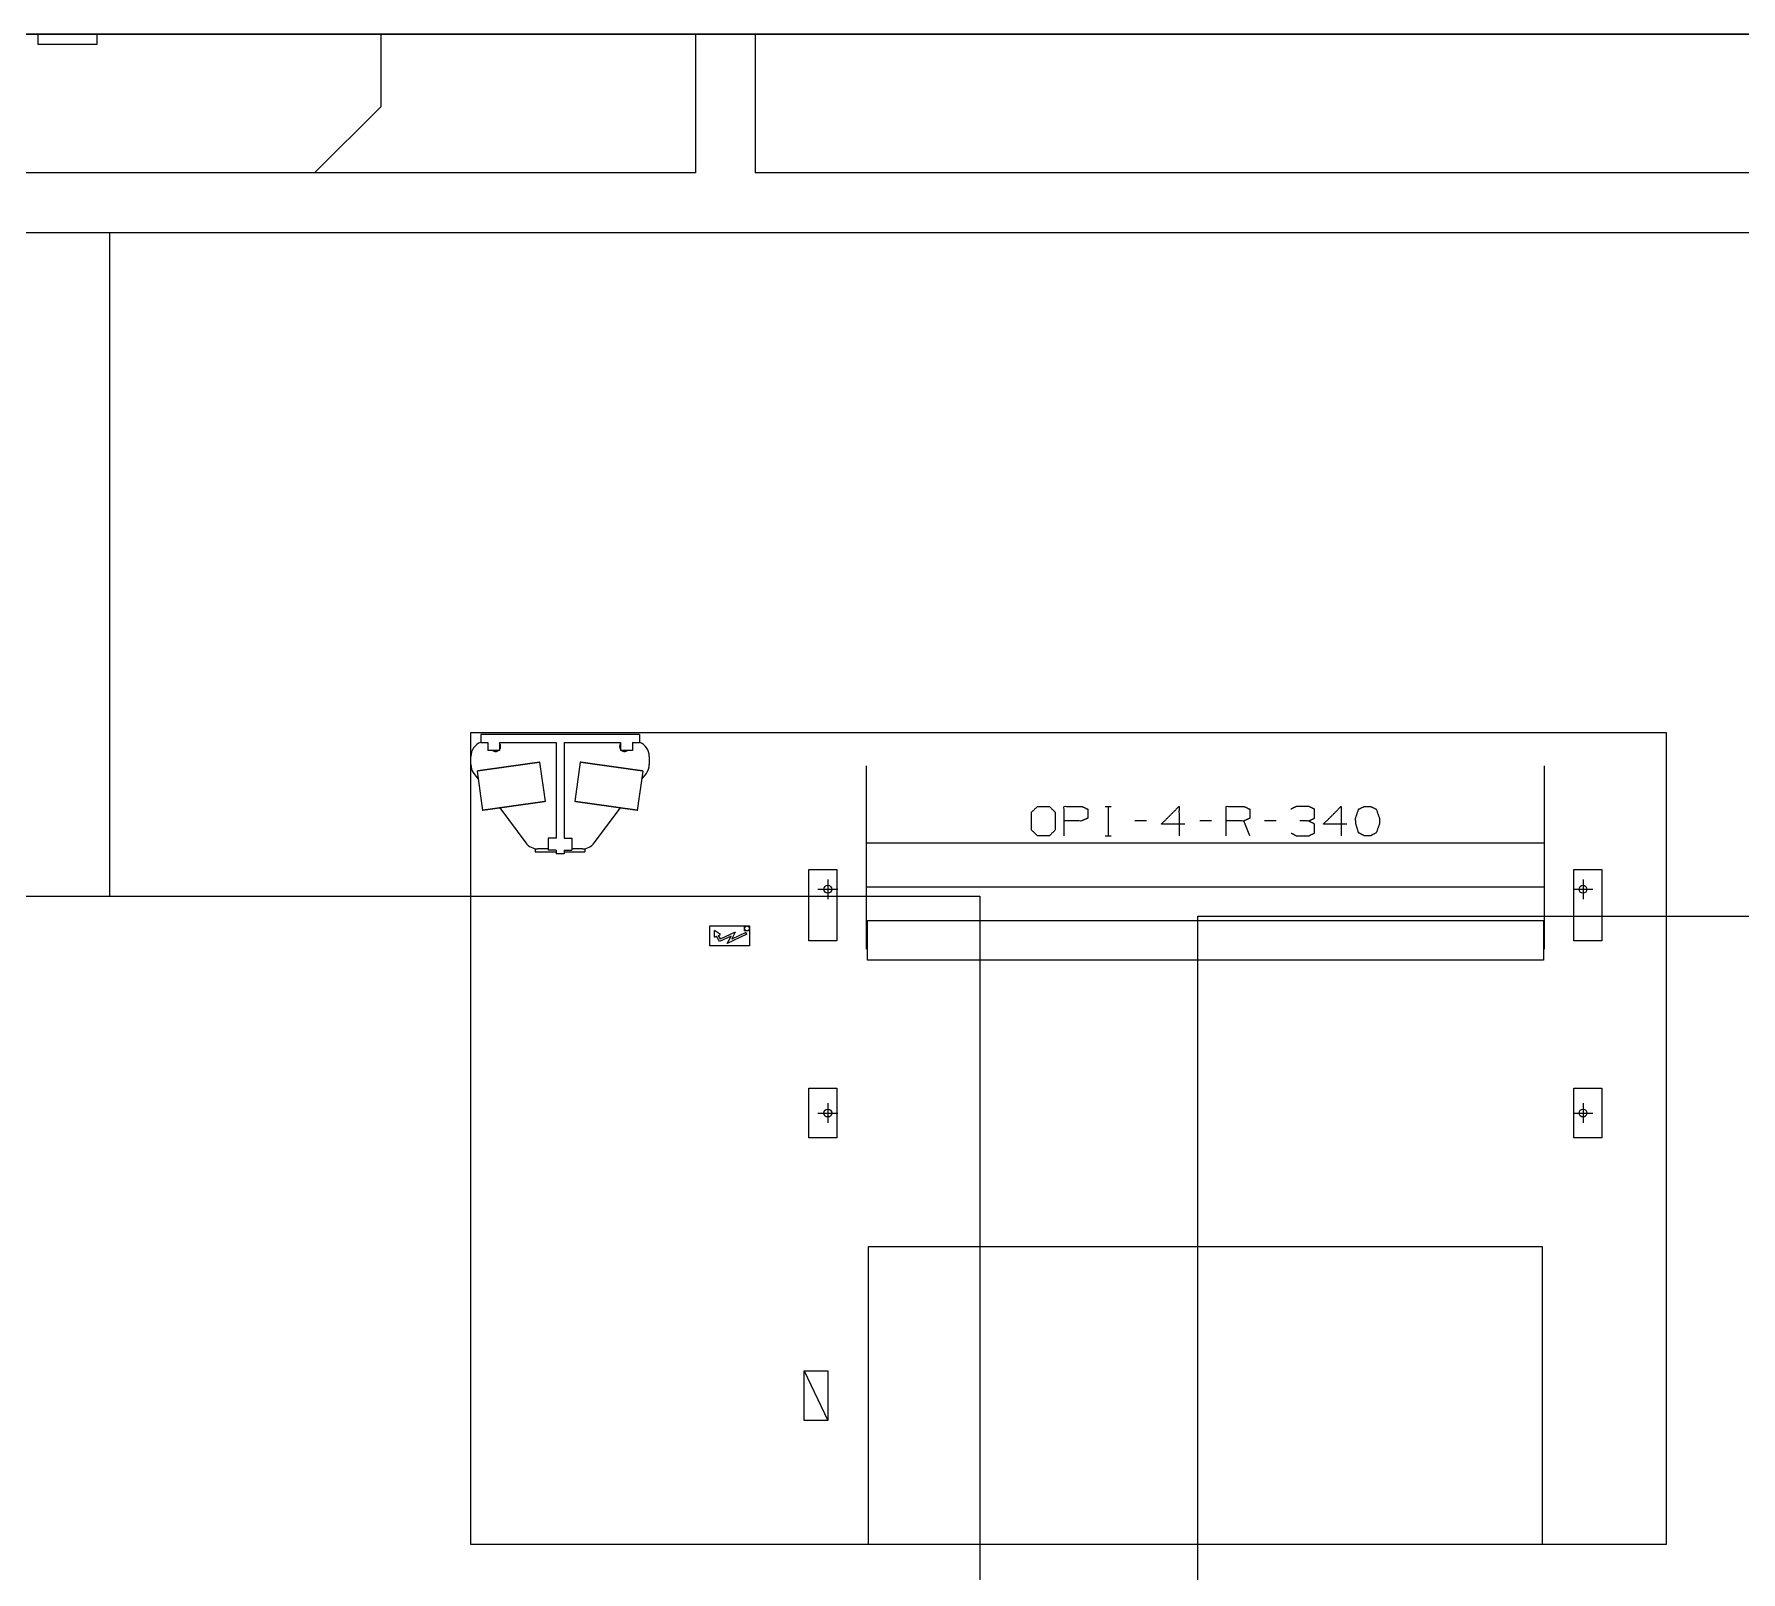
# Model space of a CAD drawing. Header units: millimetres. Extents: x 3056 to 110866, y 16649 to 58349.
# Drawn here: x 74738 to 83344, y 50597 to 58349 of the extents above; entities that cross this region are included whole.
import ezdxf

# ---------------------------------------------------------------- set-up
doc = ezdxf.new("R2010")
doc.units = ezdxf.units.MM
doc.layers.add('1', color=7, linetype='Continuous', true_color=0xffffff)

msp = doc.modelspace()

# ---------------------------------------------------------------- linework, layer by layer
at = {"layer": '1', "color": 143, "linetype": 'Continuous', "lineweight": 25}
msp.add_line((95866.5, 58349.3), (3056.5, 58349.3), dxfattribs=at)
at = {"layer": '1', "color": 143, "linetype": 'Continuous', "lineweight": 13}
for p, q in [((3056.5, 58349.3), (110866.5, 58349.3)), ((71056.5, 54003.3), (79506.5, 54003.3)), ((79506.5, 54003.3), (79506.5, 17870.4)), ((80606.5, 17870.4), (80606.5, 53903.3))]:
    msp.add_line(p, q, dxfattribs=at)
at = {"layer": '1', "color": 43, "linetype": 'Continuous', "lineweight": 13}
msp.add_line((3056.5, 58349.3), (110866.5, 58349.3), dxfattribs=at)
msp.add_line((3056.5, 58349.3), (110866.5, 58349.3), dxfattribs=at)
at = {"layer": '1', "color": 43, "linetype": 'Continuous', "lineweight": 25}
msp.add_line((110866.5, 58349.3), (3056.5, 58349.3), dxfattribs=at)
msp.add_line((110866.5, 58349.3), (3056.5, 58349.3), dxfattribs=at)
at = {"layer": '1', "color": 9, "linetype": 'Continuous', "lineweight": 13}
for p, q in [((74756.5, 58349.3), (74756.5, 58299.3)), ((75056.5, 58299.3), (75056.5, 58349.3)), ((76486.5, 58349.3), (76486.5, 57983.3)), ((78073.9, 58349.3), (78073.9, 57649.3)), ((78373.9, 58349.3), (78373.9, 57649.3)), ((74756.5, 58299.3), (75056.5, 58299.3)), ((76486.5, 57983.3), (76152.5, 57649.3)), ((78073.9, 57649.3), (70477.9, 57649.3)), ((88177.9, 57649.3), (78373.9, 57649.3)), ((70177.9, 57349.3), (88477.9, 57349.3)), ((75120.5, 54003.3), (75120.5, 57349.3)), ((71056.5, 54003.3), (79506.5, 54003.3)), ((79506.5, 54003.3), (79506.5, 51707.3)), ((80606.5, 51707.3), (80606.5, 53903.3)), ((80606.5, 53903.3), (86106.5, 53903.3))]:
    msp.add_line(p, q, dxfattribs=at)
at = {"layer": '1', "color": 4, "linetype": 'Continuous', "lineweight": 13}
for p, q in [((76940.5, 50735.3), (76940.5, 54828.3)), ((76940.5, 54828.3), (82968.5, 54828.3)), ((76940.5, 54828.3), (82968.5, 54828.3)), ((76940.5, 50735.3), (76940.5, 54828.3)), ((82968.5, 54828.3), (82968.5, 50735.3)), ((82968.5, 54828.3), (82968.5, 50735.3)), ((77790.5, 54818.3), (76990.5, 54818.3)), ((76990.5, 54818.3), (76990.5, 54778.3)), ((76990.5, 54778.3), (77025.5, 54778.3)), ((77025.5, 54778.3), (77025.5, 54738.3)), ((77085.5, 54738.3), (77025.5, 54738.3)), ((77085.5, 54778.3), (77370.5, 54778.3)), ((77085.5, 54778.3), (77085.5, 54738.3)), ((77370.5, 54778.3), (77370.5, 54295.3)), ((77410.5, 54778.3), (77695.5, 54778.3)), ((77410.5, 54778.3), (77410.5, 54295.3)), ((77695.5, 54778.3), (77695.5, 54738.3)), ((77755.5, 54738.3), (77695.5, 54738.3)), ((77755.5, 54778.3), (77790.5, 54778.3)), ((77755.5, 54778.3), (77755.5, 54738.3)), ((77790.5, 54818.3), (77790.5, 54778.3)), ((77316.6, 54480.5), (77288.7, 54678.6)), ((77492.2, 54678.6), (77464.4, 54480.5)), ((77840.5, 54708.3), (77840.5, 54667.3)), ((76955.5, 54622.3), (76977.7, 54592.7)), ((76971.9, 54634.1), (76999.7, 54436)), ((77781.3, 54436), (77809.1, 54634.1)), ((77803.3, 54592.7), (77825.5, 54622.3)), ((77086.1, 54448.1), (77218, 54272.3)), ((77563, 54272.3), (77694.9, 54448.1)), ((80139.3, 54456), (80169, 54456)), ((80154.9, 54456), (80154.9, 54307.5)), ((80139.3, 54307.5), (80169, 54307.5)), ((80348.1, 54382.5), (80288.7, 54382.5)), ((80674.9, 54382.5), (80615.6, 54382.5)), ((80868.1, 54307.5), (80838.4, 54382.5)), ((81001.8, 54382.5), (80942.4, 54382.5)), ((77265.5, 54243.3), (77265.5, 54227.3)), ((77265.5, 54227.3), (77370.5, 54227.3)), ((77330.5, 54242.3), (77278, 54242.3)), ((77370.5, 54295.3), (77330.5, 54295.3)), ((77330.5, 54295.3), (77330.5, 54235.3)), ((77370.5, 54235.3), (77330.5, 54235.3)), ((77370.5, 54235.3), (77370.5, 54217.3)), ((77410.5, 54295.3), (77450.5, 54295.3)), ((77410.5, 54235.3), (77410.5, 54217.3)), ((77410.5, 54235.3), (77450.5, 54235.3)), ((77410.5, 54227.3), (77515.5, 54227.3)), ((77450.5, 54295.3), (77450.5, 54235.3)), ((77503, 54242.3), (77450.5, 54242.3)), ((77515.5, 54243.3), (77515.5, 54227.3)), ((82354.4, 54270), (78934.5, 54270)), ((77410.5, 54217.3), (77370.5, 54217.3)), ((78645.5, 53778.3), (78645.5, 54138.3)), ((78645.5, 54138.3), (78786, 54138.3)), ((78786, 54138.3), (78786, 53778.3)), ((82503, 53778.3), (82503, 54138.3)), ((82503, 54138.3), (82643, 54138.3)), ((82643, 54138.3), (82643, 53778.3)), ((78740.5, 54088.3), (78740.5, 53988.3)), ((78934.5, 54050.9), (82354.4, 54050.9)), ((82548.5, 54088.3), (82548.5, 53988.3)), ((78690.5, 54038.3), (78790.5, 54038.3)), ((82498.5, 54038.3), (82598.5, 54038.3)), ((78940.5, 53680.3), (78940.5, 53880.3)), ((78940.5, 53880.3), (82348.5, 53880.3)), ((82348.5, 53880.3), (82348.5, 53680.3)), ((78145.5, 53853.3), (78345.5, 53853.3)), ((78145.5, 53753.3), (78145.5, 53853.3)), ((78199.6, 53811.1), (78168.9, 53830.3)), ((78168.9, 53796.8), (78168.9, 53830.3)), ((78168.9, 53796.8), (78179.5, 53801.8)), ((78194.8, 53775), (78179.5, 53801.8)), ((78188.6, 53806), (78199.6, 53811.1)), ((78198.9, 53787.9), (78188.6, 53806)), ((78252.9, 53802.2), (78194.8, 53775)), ((78198.9, 53787.9), (78275.8, 53824)), ((78332.2, 53811.9), (78233.5, 53765.6)), ((78233.5, 53765.6), (78252.9, 53802.2)), ((78256.4, 53787.4), (78275.8, 53824)), ((78327.6, 53820.8), (78256.4, 53787.4)), ((78320.5, 53828.3), (78320.5, 53853.3)), ((78345.5, 53828.3), (78320.5, 53828.3)), ((78332.2, 53811.9), (78327.6, 53820.8)), ((78345.5, 53853.3), (78345.5, 53753.3)), ((78345.5, 53753.3), (78145.5, 53753.3)), ((78786, 53778.3), (78645.5, 53778.3)), ((82643, 53778.3), (82503, 53778.3)), ((82348.5, 53680.3), (78940.5, 53680.3)), ((78645.5, 53035.3), (78786, 53035.3)), ((78645.5, 52785.3), (78645.5, 53035.3)), ((78786, 53035.3), (78786, 52785.3)), ((82503, 52785.3), (82503, 53035.3)), ((82503, 53035.3), (82643, 53035.3)), ((82643, 53035.3), (82643, 52785.3)), ((78740.5, 52960.3), (78740.5, 52860.3)), ((82548.5, 52960.3), (82548.5, 52860.3)), ((78690.5, 52910.3), (78790.5, 52910.3)), ((82498.5, 52910.3), (82598.5, 52910.3)), ((78786, 52785.3), (78645.5, 52785.3)), ((82643, 52785.3), (82503, 52785.3)), ((82344.5, 52235.3), (78944.5, 52235.3)), ((78620.5, 51610.3), (78740.5, 51360.3)), ((78620.5, 51610.3), (78740.5, 51610.3)), ((78620.5, 51360.3), (78620.5, 51610.3)), ((78740.5, 51610.3), (78740.5, 51360.3)), ((78740.5, 51360.3), (78620.5, 51360.3)), ((82968.5, 50735.3), (76940.5, 50735.3)), ((82968.5, 50735.3), (76940.5, 50735.3))]:
    msp.add_line(p, q, dxfattribs=at)
for centre, radius in [((78740.5, 54038.3), 20), ((82548.5, 54038.3), 20), ((78333, 53840.8), 12.5), ((78740.5, 52910.3), 20), ((82548.5, 52910.3), 20)]:
    msp.add_circle(centre, radius, dxfattribs=at)
for centre, radius, start, end in [((77015.5, 54708.3), 75, 109.47234, 180), ((77065.5, 54758.3), 25, 233.12812, 270), ((77065.5, 54758.3), 25, 270, 306.87188), ((77065.5, 54758.3), 25, 323.13375, 36.87188), ((77715.5, 54758.3), 25, 143.12812, 216.86625), ((77715.5, 54758.3), 25, 233.12812, 270), ((77715.5, 54758.3), 25, 270, 306.87188), ((77765.5, 54708.3), 75, 0, 70.52766), ((77015.5, 54667.3), 75, 180, 216.8699), ((77765.5, 54667.3), 75, 323.1301, 0), ((77278, 54317.3), 75, 216.8699, 270), ((77503, 54317.3), 75, 270, 323.1301)]:
    msp.add_arc(centre, radius, start, end, dxfattribs=at)
for points, knots in [([(77288.7, 54678.6), (77288.7, 54678.6), (77288.6, 54678.6), (77288.5, 54678.6), (77288.3, 54678.5), (77288.1, 54678.5), (77287.8, 54678.5), (77287.1, 54678.4), (77286.7, 54678.3), (77286.2, 54678.2), (77285.1, 54678.1), (77283.8, 54677.9), (77282.3, 54677.7), (77281.5, 54677.6), (77280.6, 54677.5), (77278.7, 54677.2), (77277.7, 54677), (77276.7, 54676.9), (77274.4, 54676.6), (77273.2, 54676.4), (77272, 54676.2), (77270.7, 54676.1), (77269.4, 54675.9), (77268, 54675.7), (77266.6, 54675.5), (77265.1, 54675.3), (77263.6, 54675.1), (77262, 54674.8), (77258.8, 54674.4), (77257.1, 54674.2), (77253.7, 54673.7), (77251.9, 54673.4), (77248.1, 54672.9), (77246.3, 54672.6), (77242.3, 54672.1), (77238.3, 54671.5), (77234.1, 54670.9), (77231.9, 54670.6), (77227.5, 54670), (77225.2, 54669.7), (77220.7, 54669), (77218.3, 54668.7), (77216, 54668.4), (77213.5, 54668), (77211.1, 54667.7), (77208.7, 54667.3), (77206.2, 54667), (77203.7, 54666.6), (77201.2, 54666.3), (77196.1, 54665.6), (77193.5, 54665.2), (77190.9, 54664.8), (77185.7, 54664.1), (77180.3, 54663.4), (77177.6, 54663), (77174.9, 54662.6), (77172.2, 54662.2), (77169.5, 54661.8), (77164, 54661.1), (77161.2, 54660.7), (77158.4, 54660.3), (77155.6, 54659.9), (77150, 54659.1), (77144.4, 54658.3), (77141.6, 54657.9), (77138.8, 54657.5), (77133.1, 54656.7), (77130.3, 54656.3), (77124.6, 54655.5), (77119, 54654.7), (77116.2, 54654.3), (77113.4, 54653.9), (77110.6, 54653.6), (77107.7, 54653.2), (77105, 54652.8), (77102.2, 54652.4), (77099.4, 54652), (77096.6, 54651.6), (77091.1, 54650.8), (77088.4, 54650.4), (77085.7, 54650.1), (77080.3, 54649.3), (77077.6, 54648.9), (77074.9, 54648.5), (77069.7, 54647.8), (77064.5, 54647.1), (77061.9, 54646.7), (77056.9, 54646), (77054.4, 54645.7), (77051.9, 54645.3), (77049.4, 54645), (77044.6, 54644.3), (77042.3, 54644), (77039.9, 54643.6), (77037.6, 54643.3), (77035.3, 54643), (77033.1, 54642.7), (77030.9, 54642.4), (77028.7, 54642), (77026.5, 54641.7), (77024.4, 54641.5), (77020.3, 54640.9), (77018.3, 54640.6), (77014.3, 54640), (77012.4, 54639.8), (77010.6, 54639.5), (77006.9, 54639), (77003.5, 54638.5), (77000.1, 54638), (76997, 54637.6), (76995.5, 54637.4), (76994, 54637.2), (76991.2, 54636.8), (76988.6, 54636.4), (76986.2, 54636.1), (76983.9, 54635.8), (76982.9, 54635.6), (76981.8, 54635.5), (76980, 54635.2), (76979.1, 54635.1), (76978.3, 54635), (76976.8, 54634.8), (76976.1, 54634.7), (76975.5, 54634.6), (76974.9, 54634.5), (76974.4, 54634.4), (76973.9, 54634.3), (76973.5, 54634.3), (76973.1, 54634.2), (76972.8, 54634.2), (76972.5, 54634.2), (76972.3, 54634.1), (76972, 54634.1), (76971.9, 54634.1), (76971.9, 54634.1)], [0, 0, 0.00015, 0.000316, 0.0008, 0.001268, 0.00207, 0.002856, 0.005091, 0.006511, 0.007947, 0.011422, 0.015529, 0.020255, 0.022909, 0.025582, 0.031527, 0.034782, 0.038057, 0.045187, 0.049027, 0.052886, 0.057025, 0.06115, 0.065575, 0.069986, 0.074677, 0.07937, 0.084328, 0.094499, 0.099726, 0.11068, 0.116391, 0.128079, 0.134043, 0.146449, 0.15929, 0.172566, 0.179414, 0.193305, 0.200354, 0.214832, 0.222262, 0.229678, 0.237273, 0.244855, 0.252622, 0.26037, 0.268283, 0.276183, 0.292282, 0.300479, 0.308662, 0.325261, 0.342095, 0.35061, 0.359127, 0.367742, 0.376344, 0.39371, 0.402461, 0.411226, 0.420029, 0.437695, 0.455431, 0.464329, 0.47323, 0.491064, 0.5, 0.51785, 0.535668, 0.544553, 0.553435, 0.562303, 0.571152, 0.579971, 0.588771, 0.59752, 0.606271, 0.623654, 0.632255, 0.640854, 0.657889, 0.666303, 0.67472, 0.691336, 0.707701, 0.715748, 0.731714, 0.739611, 0.747378, 0.755126, 0.770322, 0.777736, 0.785151, 0.792396, 0.799627, 0.806676, 0.813722, 0.820586, 0.827431, 0.834061, 0.84712, 0.853549, 0.865939, 0.871902, 0.877863, 0.889318, 0.900272, 0.910709, 0.920629, 0.925304, 0.929998, 0.938831, 0.947114, 0.95481, 0.961941, 0.965198, 0.96847, 0.974415, 0.977072, 0.979742, 0.984469, 0.986522, 0.988578, 0.990313, 0.992051, 0.993486, 0.994906, 0.996024, 0.997128, 0.997928, 0.998713, 0.999682, 0.999831, 1, 1]), ([(77809.1, 54634.1), (77809, 54634.1), (77809, 54634.1), (77808.8, 54634.1), (77808.7, 54634.1), (77808.4, 54634.2), (77808.2, 54634.2), (77807.8, 54634.2), (77807.5, 54634.3), (77807, 54634.3), (77806.6, 54634.4), (77806, 54634.5), (77805.5, 54634.6), (77804.8, 54634.7), (77804.2, 54634.8), (77802.7, 54635), (77801.8, 54635.1), (77801, 54635.2), (77799.1, 54635.5), (77798.1, 54635.6), (77797, 54635.8), (77794.8, 54636.1), (77792.3, 54636.4), (77789.7, 54636.8), (77786.9, 54637.2), (77785.4, 54637.4), (77783.9, 54637.6), (77780.8, 54638), (77777.5, 54638.5), (77774, 54639), (77770.4, 54639.5), (77768.5, 54639.8), (77766.6, 54640), (77762.7, 54640.6), (77758.6, 54641.2), (77754.4, 54641.7), (77752.2, 54642), (77750.1, 54642.4), (77747.8, 54642.7), (77745.6, 54643), (77743.3, 54643.3), (77741, 54643.6), (77738.7, 54644), (77736.3, 54644.3), (77731.5, 54645), (77729, 54645.3), (77726.6, 54645.7), (77724.1, 54646), (77721.6, 54646.4), (77719, 54646.7), (77716.5, 54647.1), (77711.3, 54647.8), (77706, 54648.5), (77703.4, 54648.9), (77700.7, 54649.3), (77695.3, 54650.1), (77692.6, 54650.4), (77689.8, 54650.8), (77684.3, 54651.6), (77681.6, 54652), (77678.8, 54652.4), (77676, 54652.8), (77673.2, 54653.2), (77670.4, 54653.6), (77667.6, 54653.9), (77664.8, 54654.3), (77662, 54654.7), (77656.3, 54655.5), (77650.6, 54656.3), (77647.8, 54656.7), (77645, 54657.1), (77639.3, 54657.9), (77636.5, 54658.3), (77633.7, 54658.7), (77630.9, 54659.1), (77625.3, 54659.9), (77622.5, 54660.3), (77619.7, 54660.7), (77617, 54661.1), (77611.5, 54661.8), (77608.7, 54662.2), (77606, 54662.6), (77603.3, 54663), (77600.6, 54663.4), (77595.3, 54664.1), (77590, 54664.8), (77587.4, 54665.2), (77584.8, 54665.6), (77579.7, 54666.3), (77577.2, 54666.6), (77574.7, 54667), (77572.3, 54667.3), (77569.8, 54667.7), (77567.4, 54668), (77565, 54668.4), (77562.6, 54668.7), (77560.3, 54669), (77555.7, 54669.7), (77553.5, 54670), (77549.1, 54670.6), (77546.9, 54670.9), (77542.7, 54671.5), (77538.6, 54672.1), (77534.7, 54672.6), (77532.8, 54672.9), (77530.9, 54673.2), (77527.3, 54673.7), (77523.8, 54674.2), (77520.5, 54674.6), (77518.9, 54674.8), (77517.4, 54675.1), (77515.9, 54675.3), (77514.4, 54675.5), (77513, 54675.7), (77510.3, 54676.1), (77509, 54676.2), (77507.7, 54676.4), (77506.5, 54676.6), (77504.3, 54676.9), (77503.2, 54677), (77502.2, 54677.2), (77500.3, 54677.5), (77499.5, 54677.6), (77498.6, 54677.7), (77497.1, 54677.9), (77495.8, 54678.1), (77494.7, 54678.2), (77494.3, 54678.3), (77493.8, 54678.4), (77493.5, 54678.4), (77493.1, 54678.5), (77492.6, 54678.5), (77492.5, 54678.6), (77492.3, 54678.6), (77492.3, 54678.6), (77492.2, 54678.6)], [0, 0, 0.000169, 0.000318, 0.000802, 0.00127, 0.002072, 0.002872, 0.003976, 0.005094, 0.006514, 0.007949, 0.009687, 0.011422, 0.013478, 0.015531, 0.020258, 0.022928, 0.025585, 0.03153, 0.034801, 0.038059, 0.04519, 0.052886, 0.061169, 0.069986, 0.074679, 0.079371, 0.089291, 0.099728, 0.110682, 0.122121, 0.128098, 0.134061, 0.146451, 0.159293, 0.172569, 0.179414, 0.186262, 0.193308, 0.200356, 0.207604, 0.214832, 0.222264, 0.229678, 0.244858, 0.252622, 0.260372, 0.268286, 0.276186, 0.284252, 0.292299, 0.308664, 0.325264, 0.333681, 0.342095, 0.359129, 0.367745, 0.376346, 0.393713, 0.40248, 0.411229, 0.420029, 0.428848, 0.437697, 0.446549, 0.455447, 0.464332, 0.48215, 0.5, 0.50892, 0.517853, 0.535671, 0.544553, 0.553454, 0.562305, 0.579971, 0.588774, 0.597523, 0.60629, 0.623656, 0.632258, 0.640873, 0.649391, 0.657905, 0.674739, 0.691338, 0.699521, 0.707701, 0.723817, 0.731717, 0.73963, 0.747378, 0.755128, 0.762727, 0.770322, 0.777738, 0.785168, 0.799646, 0.806695, 0.820586, 0.827434, 0.84071, 0.853551, 0.865941, 0.871905, 0.877882, 0.88932, 0.900274, 0.910711, 0.915672, 0.92063, 0.925323, 0.929998, 0.934425, 0.942975, 0.947114, 0.950973, 0.954813, 0.961943, 0.965201, 0.968473, 0.974418, 0.977074, 0.979745, 0.984471, 0.988578, 0.992053, 0.993489, 0.994909, 0.996026, 0.997128, 0.998732, 0.9992, 0.999684, 0.999834, 1, 1]), ([(78934.5, 54660.5), (78934.5, 54660.4), (78934.5, 54660.1), (78934.5, 54659.6), (78934.5, 54658.9), (78934.5, 54657.9), (78934.5, 54656.8), (78934.5, 54655.5), (78934.5, 54654), (78934.5, 54652.3), (78934.5, 54650.3), (78934.5, 54648.2), (78934.5, 54645.9), (78934.5, 54644.6), (78934.5, 54642), (78934.5, 54639.2), (78934.5, 54636.2), (78934.5, 54634.6), (78934.5, 54631.3), (78934.5, 54627.9), (78934.5, 54624.2), (78934.5, 54620.3), (78934.5, 54616.2), (78934.5, 54612), (78934.5, 54607.6), (78934.5, 54603), (78934.5, 54598.2), (78934.5, 54593.2), (78934.5, 54588.1), (78934.5, 54582.7), (78934.5, 54577.2), (78934.5, 54571.6), (78934.5, 54565.8), (78934.5, 54559.8), (78934.5, 54553.6), (78934.5, 54547.3), (78934.5, 54540.8), (78934.5, 54534.2), (78934.5, 54527.4), (78934.5, 54520.5), (78934.5, 54513.4), (78934.5, 54509.8), (78934.5, 54502.5), (78934.5, 54495.1), (78934.5, 54491.3), (78934.5, 54483.7), (78934.5, 54475.9), (78934.5, 54468), (78934.5, 54460), (78934.5, 54451.9), (78934.5, 54443.6), (78934.5, 54435.2), (78934.5, 54426.7), (78934.5, 54418.1), (78934.5, 54409.4), (78934.5, 54400.6), (78934.5, 54391.7), (78934.5, 54382.7), (78934.5, 54373.7), (78934.5, 54364.5), (78934.5, 54355.2), (78934.5, 54345.9), (78934.5, 54336.5), (78934.5, 54327), (78934.5, 54317.5), (78934.5, 54307.8), (78934.5, 54298.2), (78934.5, 54288.4), (78934.5, 54283.6), (78934.5, 54273.7), (78934.5, 54263.9), (78934.5, 54254), (78934.5, 54249), (78934.5, 54239.1), (78934.5, 54229.1), (78934.5, 54219.1), (78934.5, 54209.1), (78934.5, 54199), (78934.5, 54188.9), (78934.5, 54178.9), (78934.5, 54168.8), (78934.5, 54158.7), (78934.5, 54148.6), (78934.5, 54143.5), (78934.5, 54133.5), (78934.5, 54123.4), (78934.5, 54113.3), (78934.5, 54108.3), (78934.5, 54098.3), (78934.5, 54088.3), (78934.5, 54078.3), (78934.5, 54073.3), (78934.5, 54063.4), (78934.5, 54053.5), (78934.5, 54043.7), (78934.5, 54033.9), (78934.5, 54024.2), (78934.5, 54019.3), (78934.5, 54009.7), (78934.5, 54000.1), (78934.5, 53990.6), (78934.5, 53981.1), (78934.5, 53971.7), (78934.5, 53962.4), (78934.5, 53957.8), (78934.5, 53948.6), (78934.5, 53944.1), (78934.5, 53935), (78934.5, 53926), (78934.5, 53921.6), (78934.5, 53912.8), (78934.5, 53908.4), (78934.5, 53899.7), (78934.5, 53891.2), (78934.5, 53882.7), (78934.5, 53874.4), (78934.5, 53870.3), (78934.5, 53862.1), (78934.5, 53854.1), (78934.5, 53846.2), (78934.5, 53838.4), (78934.5, 53830.7), (78934.5, 53823.2), (78934.5, 53815.8), (78934.5, 53808.6), (78934.5, 53805), (78934.5, 53798), (78934.5, 53791.1), (78934.5, 53784.4), (78934.5, 53777.8), (78934.5, 53771.4), (78934.5, 53765.1), (78934.5, 53759), (78934.5, 53756.1), (78934.5, 53750.2), (78934.5, 53744.5), (78934.5, 53741.7), (78934.5, 53736.3)], [0, 0, 0.000115, 0.000441, 0.000996, 0.001764, 0.002754, 0.003962, 0.005394, 0.007043, 0.008904, 0.010988, 0.013284, 0.015797, 0.01716, 0.019989, 0.023035, 0.026293, 0.027971, 0.031543, 0.035322, 0.039302, 0.043493, 0.047885, 0.052477, 0.057264, 0.062251, 0.067439, 0.072815, 0.078381, 0.084135, 0.090078, 0.096199, 0.102509, 0.108991, 0.11565, 0.122486, 0.129489, 0.136663, 0.143998, 0.151499, 0.15916, 0.163065, 0.170955, 0.178994, 0.183048, 0.191311, 0.199716, 0.208259, 0.216933, 0.225745, 0.234683, 0.243747, 0.252932, 0.26223, 0.271644, 0.281171, 0.290802, 0.300536, 0.310361, 0.32029, 0.330304, 0.340405, 0.350585, 0.360846, 0.371181, 0.381579, 0.392046, 0.402575, 0.407866, 0.418476, 0.429137, 0.439845, 0.44521, 0.455974, 0.466773, 0.477606, 0.488463, 0.499342, 0.510238, 0.521145, 0.532064, 0.542984, 0.553903, 0.559359, 0.570267, 0.581169, 0.592048, 0.597482, 0.608332, 0.619154, 0.629941, 0.635318, 0.646054, 0.656744, 0.667382, 0.677975, 0.688511, 0.693767, 0.704211, 0.714586, 0.724892, 0.735124, 0.745282, 0.755348, 0.760341, 0.770275, 0.775222, 0.785019, 0.794719, 0.799511, 0.80905, 0.813797, 0.82317, 0.832429, 0.841573, 0.850591, 0.855034, 0.863863, 0.872561, 0.881121, 0.889544, 0.897823, 0.905959, 0.913941, 0.92178, 0.925656, 0.93326, 0.940698, 0.947975, 0.955093, 0.962032, 0.968806, 0.975402, 0.978614, 0.984947, 0.991096, 0.994125, 1, 1]), ([(82354.5, 54160.5), (82354.5, 54170.7), (82354.5, 54180.9), (82354.5, 54191.1), (82354.5, 54201.2), (82354.5, 54211.4), (82354.5, 54221.5), (82354.5, 54231.6), (82354.5, 54241.7), (82354.5, 54251.8), (82354.5, 54261.8), (82354.5, 54271.8), (82354.5, 54281.7), (82354.5, 54291.5), (82354.5, 54301.4), (82354.5, 54311.1), (82354.5, 54320.8), (82354.5, 54330.4), (82354.5, 54340), (82354.5, 54349.5), (82354.5, 54358.9), (82354.5, 54368.2), (82354.5, 54377.4), (82354.5, 54382), (82354.5, 54391.1), (82354.5, 54395.6), (82354.5, 54404.6), (82354.5, 54413.4), (82354.5, 54422.2), (82354.5, 54430.8), (82354.5, 54439.3), (82354.5, 54447.7), (82354.5, 54456), (82354.5, 54464.2), (82354.5, 54472.2), (82354.5, 54480.1), (82354.5, 54487.9), (82354.5, 54495.6), (82354.5, 54503.1), (82354.5, 54510.4), (82354.5, 54517.6), (82354.5, 54524.7), (82354.5, 54528.2), (82354.5, 54535), (82354.5, 54541.7), (82354.5, 54548.2), (82354.5, 54554.5), (82354.5, 54560.7), (82354.5, 54566.8), (82354.5, 54572.6), (82354.5, 54578.3), (82354.5, 54583.8), (82354.5, 54586.5), (82354.5, 54591.8), (82354.5, 54596.9), (82354.5, 54601.8), (82354.5, 54606.5), (82354.5, 54611), (82354.5, 54615.3), (82354.5, 54619.5), (82354.5, 54623.4), (82354.5, 54627.2), (82354.5, 54630.7), (82354.5, 54634.1), (82354.5, 54637.3), (82354.5, 54640.2), (82354.5, 54643), (82354.5, 54645.6), (82354.5, 54648), (82354.5, 54650.1), (82354.5, 54652.1), (82354.5, 54653.8), (82354.5, 54655.4), (82354.5, 54656.8), (82354.5, 54657.9), (82354.5, 54658.8), (82354.5, 54659.6), (82354.5, 54660.1), (82354.5, 54660.2), (82354.5, 54660.4), (82354.5, 54660.5)], [0, 0, 0.020404, 0.040788, 0.061161, 0.081512, 0.101821, 0.122099, 0.142313, 0.162474, 0.182572, 0.202595, 0.222523, 0.242367, 0.262105, 0.281736, 0.301252, 0.32064, 0.339891, 0.359005, 0.37797, 0.396776, 0.415413, 0.433881, 0.443025, 0.461218, 0.470277, 0.488173, 0.505879, 0.523373, 0.540645, 0.557684, 0.574501, 0.591085, 0.607415, 0.623491, 0.639313, 0.654859, 0.670141, 0.685138, 0.699859, 0.714284, 0.728413, 0.735324, 0.748987, 0.762353, 0.775392, 0.788102, 0.800495, 0.81255, 0.824276, 0.835653, 0.846681, 0.852099, 0.862598, 0.872747, 0.882515, 0.891924, 0.900962, 0.90963, 0.917916, 0.925811, 0.933336, 0.940459, 0.9472, 0.95354, 0.959487, 0.965033, 0.970187, 0.974928, 0.979257, 0.983194, 0.986707, 0.989819, 0.992518, 0.994804, 0.996666, 0.998127, 0.999164, 0.999471, 0.999894, 1, 1]), ([(77316.6, 54480.5), (77316.5, 54480.5), (77316.5, 54480.5), (77316.3, 54480.5), (77316.2, 54480.5), (77315.9, 54480.5), (77315.7, 54480.4), (77315.3, 54480.4), (77315, 54480.3), (77314.5, 54480.3), (77314.1, 54480.2), (77313.5, 54480.1), (77313, 54480), (77312.3, 54479.9), (77311.6, 54479.8), (77310.9, 54479.7), (77310.2, 54479.6), (77309.3, 54479.5), (77308.5, 54479.4), (77306.6, 54479.1), (77305.5, 54479), (77304.5, 54478.8), (77302.3, 54478.5), (77301, 54478.4), (77299.8, 54478.2), (77297.2, 54477.8), (77294.4, 54477.4), (77292.9, 54477.2), (77291.4, 54477), (77289.8, 54476.8), (77288.3, 54476.6), (77285, 54476.1), (77281.5, 54475.6), (77279.7, 54475.4), (77277.9, 54475.1), (77274.1, 54474.6), (77272.1, 54474.3), (77270.2, 54474), (77266.1, 54473.4), (77264, 54473.2), (77261.9, 54472.9), (77257.5, 54472.2), (77253.1, 54471.6), (77248.5, 54471), (77246.1, 54470.6), (77243.8, 54470.3), (77239, 54469.6), (77234.1, 54468.9), (77231.6, 54468.6), (77229.1, 54468.2), (77224, 54467.5), (77218.8, 54466.8), (77216.1, 54466.4), (77213.5, 54466.1), (77208.2, 54465.3), (77202.8, 54464.5), (77197.3, 54463.8), (77194.6, 54463.4), (77191.8, 54463), (77189, 54462.6), (77186.3, 54462.2), (77180.7, 54461.4), (77177.9, 54461), (77175.1, 54460.7), (77172.3, 54460.3), (77166.6, 54459.5), (77161, 54458.7), (77158.1, 54458.3), (77152.5, 54457.5), (77146.8, 54456.7), (77141.2, 54455.9), (77138.4, 54455.5), (77135.6, 54455.1), (77130, 54454.3), (77124.5, 54453.5), (77118.9, 54452.8), (77116.2, 54452.4), (77113.5, 54452), (77110.8, 54451.6), (77108.1, 54451.2), (77102.8, 54450.5), (77100.1, 54450.1), (77097.5, 54449.8), (77092.3, 54449), (77087.2, 54448.3), (77084.7, 54448), (77082.2, 54447.6), (77077.3, 54446.9), (77072.5, 54446.2), (77070.1, 54445.9), (77067.8, 54445.6), (77063.2, 54444.9), (77058.7, 54444.3), (77056.5, 54444), (77052.3, 54443.4), (77048.1, 54442.8), (77046.1, 54442.5), (77042.2, 54442), (77038.4, 54441.4), (77036.6, 54441.2), (77034.8, 54440.9), (77031.3, 54440.4), (77028, 54440), (77026.4, 54439.8), (77024.8, 54439.5), (77023.4, 54439.3), (77021.9, 54439.1), (77019.1, 54438.7), (77016.4, 54438.4), (77015.2, 54438.2), (77014, 54438), (77011.7, 54437.7), (77010.7, 54437.6), (77009.7, 54437.4), (77007.8, 54437.1), (77006.9, 54437), (77006.1, 54436.9), (77005.4, 54436.8), (77004.6, 54436.7), (77004, 54436.6), (77003.3, 54436.5), (77002.8, 54436.4), (77002.2, 54436.4), (77001.8, 54436.3), (77001.3, 54436.2), (77000.9, 54436.2), (77000.6, 54436.1), (77000.3, 54436.1), (77000.1, 54436.1), (76999.8, 54436), (76999.7, 54436), (76999.7, 54436)], [0, 0, 0.00015, 0.000318, 0.000786, 0.00127, 0.00207, 0.002856, 0.003974, 0.005094, 0.006514, 0.007949, 0.009685, 0.011422, 0.013476, 0.015531, 0.017886, 0.020255, 0.022912, 0.025583, 0.031527, 0.034785, 0.038057, 0.045187, 0.04903, 0.052886, 0.061153, 0.069986, 0.07468, 0.079371, 0.084331, 0.089289, 0.099726, 0.11068, 0.116393, 0.122121, 0.134043, 0.140238, 0.146451, 0.159293, 0.16592, 0.172567, 0.186262, 0.200354, 0.214832, 0.222264, 0.229678, 0.244858, 0.26037, 0.268286, 0.276183, 0.292282, 0.308648, 0.316964, 0.325261, 0.342095, 0.359129, 0.376344, 0.385027, 0.393713, 0.402461, 0.411212, 0.428845, 0.437697, 0.446546, 0.455431, 0.473232, 0.491066, 0.5, 0.517834, 0.535668, 0.553437, 0.562303, 0.571154, 0.588771, 0.606273, 0.623656, 0.632255, 0.640857, 0.649372, 0.657889, 0.674722, 0.683038, 0.691336, 0.707701, 0.7238, 0.731714, 0.739614, 0.755126, 0.770322, 0.777738, 0.785151, 0.799629, 0.813722, 0.820569, 0.834063, 0.847122, 0.853551, 0.865941, 0.877863, 0.88359, 0.88932, 0.900257, 0.910711, 0.915669, 0.920629, 0.925306, 0.929998, 0.93883, 0.947114, 0.950954, 0.954813, 0.961927, 0.965198, 0.968472, 0.974401, 0.977071, 0.979744, 0.982099, 0.984469, 0.986524, 0.988561, 0.990315, 0.99205, 0.99347, 0.994906, 0.996026, 0.997127, 0.99793, 0.998713, 0.999681, 0.999834, 1, 1]), ([(77781.3, 54436), (77781.2, 54436), (77781.2, 54436), (77781, 54436), (77780.9, 54436.1), (77780.6, 54436.1), (77780.3, 54436.1), (77780, 54436.2), (77779.6, 54436.2), (77779.2, 54436.3), (77778.7, 54436.4), (77778.2, 54436.4), (77777.6, 54436.5), (77777, 54436.6), (77776.3, 54436.7), (77775.6, 54436.8), (77774.8, 54436.9), (77774, 54437), (77773.2, 54437.1), (77771.3, 54437.4), (77770.2, 54437.6), (77769.2, 54437.7), (77766.9, 54438), (77765.7, 54438.2), (77764.5, 54438.4), (77761.9, 54438.7), (77760.5, 54438.9), (77757.6, 54439.3), (77754.5, 54439.8), (77753, 54440), (77749.7, 54440.4), (77746.2, 54440.9), (77744.4, 54441.2), (77742.6, 54441.4), (77738.8, 54442), (77734.9, 54442.5), (77732.8, 54442.8), (77728.7, 54443.4), (77726.6, 54443.7), (77722.2, 54444.3), (77717.8, 54444.9), (77713.2, 54445.6), (77710.8, 54445.9), (77708.5, 54446.2), (77703.7, 54446.9), (77698.8, 54447.6), (77696.2, 54448), (77693.7, 54448.3), (77688.6, 54449), (77683.4, 54449.8), (77680.8, 54450.1), (77678.2, 54450.5), (77672.9, 54451.2), (77670.2, 54451.6), (77667.5, 54452), (77664.7, 54452.4), (77662, 54452.8), (77656.5, 54453.5), (77650.9, 54454.3), (77645.4, 54455.1), (77642.6, 54455.5), (77639.8, 54455.9), (77634.1, 54456.7), (77628.5, 54457.5), (77625.6, 54457.9), (77620, 54458.7), (77617.2, 54459.1), (77611.5, 54459.9), (77605.9, 54460.7), (77603.1, 54461), (77600.3, 54461.4), (77594.7, 54462.2), (77591.9, 54462.6), (77589.1, 54463), (77586.4, 54463.4), (77583.6, 54463.8), (77578.2, 54464.5), (77572.8, 54465.3), (77567.4, 54466.1), (77564.8, 54466.4), (77562.2, 54466.8), (77557, 54467.5), (77551.9, 54468.2), (77549.4, 54468.6), (77546.9, 54468.9), (77542, 54469.6), (77537.2, 54470.3), (77534.8, 54470.6), (77532.4, 54471), (77527.9, 54471.6), (77523.4, 54472.2), (77519.1, 54472.9), (77517, 54473.2), (77514.8, 54473.4), (77510.8, 54474), (77508.8, 54474.3), (77505, 54474.8), (77501.3, 54475.4), (77499.4, 54475.6), (77496, 54476.1), (77492.7, 54476.6), (77491.1, 54476.8), (77489.5, 54477), (77488, 54477.2), (77486.5, 54477.4), (77483.8, 54477.8), (77481.1, 54478.2), (77479.9, 54478.4), (77478.7, 54478.5), (77476.4, 54478.8), (77475.4, 54479), (77474.4, 54479.1), (77472.5, 54479.4), (77471.6, 54479.5), (77470.8, 54479.6), (77470, 54479.7), (77469.3, 54479.8), (77468.6, 54479.9), (77468, 54480), (77467.4, 54480.1), (77466.9, 54480.2), (77466.4, 54480.3), (77466, 54480.3), (77465.6, 54480.4), (77465.3, 54480.4), (77465, 54480.5), (77464.8, 54480.5), (77464.6, 54480.5), (77464.5, 54480.5), (77464.4, 54480.5), (77464.4, 54480.5)], [0, 0, 0.000166, 0.000319, 0.000803, 0.00127, 0.00207, 0.002873, 0.003974, 0.005094, 0.006514, 0.00795, 0.009685, 0.011423, 0.013476, 0.015532, 0.017901, 0.020256, 0.022929, 0.025583, 0.031528, 0.034802, 0.038057, 0.045188, 0.049046, 0.052886, 0.06117, 0.065578, 0.074677, 0.084331, 0.089289, 0.099726, 0.11068, 0.11641, 0.122121, 0.134059, 0.146449, 0.152878, 0.165937, 0.172567, 0.186262, 0.200371, 0.214833, 0.222262, 0.229678, 0.244874, 0.26037, 0.268286, 0.2762, 0.292299, 0.308665, 0.316962, 0.325262, 0.342095, 0.350612, 0.359127, 0.367745, 0.376344, 0.39371, 0.411229, 0.428846, 0.437697, 0.446547, 0.464332, 0.482149, 0.491083, 0.508917, 0.517851, 0.535669, 0.553454, 0.562303, 0.571155, 0.588771, 0.597539, 0.606288, 0.614973, 0.623656, 0.640871, 0.657905, 0.674739, 0.683036, 0.691336, 0.707701, 0.723817, 0.731714, 0.73963, 0.755142, 0.770322, 0.777736, 0.785168, 0.799646, 0.813738, 0.827433, 0.834063, 0.840707, 0.853549, 0.859746, 0.871918, 0.88359, 0.88932, 0.900274, 0.910711, 0.915669, 0.920629, 0.925321, 0.930014, 0.938847, 0.947114, 0.95097, 0.954813, 0.961943, 0.965215, 0.968473, 0.974417, 0.977072, 0.979745, 0.982114, 0.984469, 0.986524, 0.988578, 0.990315, 0.992051, 0.993486, 0.994906, 0.996026, 0.997128, 0.99793, 0.99873, 0.999198, 0.999682, 0.99985, 1, 1]), ([(79798.4, 54307.5), (79857.8, 54307.5), (79887.4, 54337.2), (79887.4, 54426.3), (79857.8, 54456), (79798.4, 54456), (79767.1, 54426.3), (79767.1, 54337.2), (79798.4, 54307.5)], [0, 0, 0.127122, 0.217027, 0.40771, 0.497615, 0.624737, 0.717027, 0.90771, 1, 1]), ([(79932.1, 54307.5), (79932.1, 54456), (80021.2, 54456), (80050.9, 54441.9), (80050.9, 54396.6), (80019.6, 54382.5), (79932.1, 54382.5)], [0, 0, 0.339346, 0.542939, 0.618046, 0.721633, 0.799976, 1, 1]), ([(80541.2, 54366.9), (80422.4, 54366.9), (80511.5, 54456), (80511.5, 54307.5)], [0, 0, 0.30205, 0.622427, 1, 1]), ([(80749.3, 54307.5), (80749.3, 54456), (80838.4, 54456), (80868.1, 54441.9), (80868.1, 54396.6), (80838.4, 54382.5), (80749.3, 54382.5)], [0, 0, 0.339235, 0.542761, 0.617843, 0.721396, 0.796474, 1, 1]), ([(81165.3, 54382.5), (81194.9, 54396.6), (81194.9, 54441.9), (81165.3, 54456), (81104.3, 54456), (81074.6, 54441.9)], [0, 0, 0.160389, 0.381644, 0.542044, 0.8396, 1, 1]), ([(81358.4, 54366.9), (81239.6, 54366.9), (81328.7, 54456), (81328.7, 54307.5)], [0, 0, 0.30205, 0.622427, 1, 1]), ([(81476.5, 54307.5), (81506.2, 54323.2), (81521.8, 54366.9), (81521.8, 54396.6), (81506.2, 54441.9), (81476.5, 54456), (81446.8, 54456), (81417.1, 54441.9), (81401.5, 54396.6), (81403.1, 54366.9), (81417.1, 54323.2), (81446.8, 54307.5), (81476.5, 54307.5)], [0, 0, 0.076269, 0.18189, 0.249381, 0.358351, 0.433033, 0.500523, 0.575206, 0.684176, 0.751759, 0.85624, 0.93251, 1, 1]), ([(81076.2, 54321.6), (81104.3, 54307.5), (81165.3, 54307.5), (81194.9, 54321.6), (81194.9, 54366.9), (81165.3, 54382.5), (81119.9, 54382.5)], [0, 0, 0.126083, 0.370418, 0.502129, 0.683809, 0.818319, 1, 1]), ([(82354.5, 53736.3), (82354.5, 53741.7), (82354.5, 53747.4), (82354.5, 53753.1), (82354.5, 53759.1), (82354.5, 53765.2), (82354.5, 53771.5), (82354.5, 53778), (82354.5, 53781.3), (82354.5, 53787.9), (82354.5, 53794.8), (82354.5, 53801.7), (82354.5, 53808.9), (82354.5, 53816.2), (82354.5, 53823.6), (82354.5, 53831.1), (82354.5, 53838.8), (82354.5, 53846.6), (82354.5, 53854.6), (82354.5, 53862.6), (82354.5, 53870.8), (82354.5, 53879.2), (82354.5, 53887.6), (82354.5, 53896.1), (82354.5, 53904.8), (82354.5, 53913.5), (82354.5, 53922.4), (82354.5, 53931.4), (82354.5, 53940.4), (82354.5, 53944.9), (82354.5, 53954.1), (82354.5, 53963.4), (82354.5, 53968.1), (82354.5, 53977.5), (82354.5, 53986.9), (82354.5, 53996.5), (82354.5, 54006.1), (82354.5, 54015.7), (82354.5, 54025.4), (82354.5, 54035.2), (82354.5, 54045.1), (82354.5, 54054.9), (82354.5, 54064.9), (82354.5, 54074.8), (82354.5, 54084.8), (82354.5, 54089.8), (82354.5, 54099.9), (82354.5, 54104.9), (82354.5, 54115), (82354.5, 54125.1), (82354.5, 54135.2), (82354.5, 54145.3), (82354.5, 54155.4), (82354.5, 54160.5)], [0, 0, 0.012849, 0.026097, 0.039744, 0.05379, 0.068223, 0.08303, 0.098224, 0.106008, 0.12175, 0.137855, 0.154309, 0.171112, 0.188264, 0.205741, 0.223542, 0.241667, 0.260092, 0.278828, 0.297864, 0.317187, 0.336785, 0.356669, 0.376803, 0.397198, 0.417843, 0.438713, 0.459832, 0.481164, 0.491879, 0.513535, 0.535377, 0.546392, 0.568535, 0.590839, 0.613318, 0.635946, 0.658725, 0.681653, 0.704705, 0.727883, 0.751173, 0.774562, 0.798039, 0.821603, 0.833404, 0.85708, 0.868944, 0.892707, 0.916496, 0.940335, 0.964198, 0.988062, 1, 1]), ([(78944.5, 52235.3), (78944.5, 52235.2), (78944.5, 52234.9), (78944.5, 52234.4), (78944.5, 52234), (78944.5, 52233.2), (78944.5, 52232.2), (78944.5, 52230.9), (78944.5, 52229.5), (78944.5, 52227.9), (78944.5, 52226), (78944.5, 52224), (78944.5, 52221.8), (78944.5, 52220.6), (78944.5, 52218), (78944.5, 52215.3), (78944.5, 52212.3), (78944.5, 52209.2), (78944.5, 52205.9), (78944.5, 52202.3), (78944.5, 52198.6), (78944.5, 52194.7), (78944.5, 52192.6), (78944.5, 52188.4), (78944.5, 52184), (78944.5, 52179.4), (78944.5, 52174.6), (78944.5, 52169.6), (78944.5, 52167.1), (78944.5, 52161.8), (78944.5, 52159.1), (78944.5, 52153.5), (78944.5, 52147.8), (78944.5, 52141.9), (78944.5, 52135.8), (78944.5, 52129.6), (78944.5, 52123.1), (78944.5, 52116.5), (78944.5, 52109.7), (78944.5, 52102.8), (78944.5, 52095.7), (78944.5, 52088.4), (78944.5, 52080.9), (78944.5, 52073.3), (78944.5, 52065.5), (78944.5, 52057.6), (78944.5, 52053.6), (78944.5, 52045.4), (78944.5, 52037.1), (78944.5, 52028.6), (78944.5, 52020), (78944.5, 52011.2), (78944.5, 52002.3), (78944.5, 51993.3), (78944.5, 51984.1), (78944.5, 51974.7), (78944.5, 51965.3), (78944.5, 51955.7), (78944.5, 51946), (78944.5, 51941), (78944.5, 51931.1), (78944.5, 51921.1), (78944.5, 51910.9), (78944.5, 51900.7), (78944.5, 51890.3), (78944.5, 51885.1), (78944.5, 51874.5), (78944.5, 51863.9), (78944.5, 51858.5), (78944.5, 51847.7), (78944.5, 51836.8), (78944.5, 51825.8), (78944.5, 51820.3), (78944.5, 51809.1), (78944.5, 51797.9), (78944.5, 51792.2), (78944.5, 51780.9), (78944.5, 51769.4), (78944.5, 51763.7), (78944.5, 51752.1), (78944.5, 51746.3), (78944.5, 51734.7), (78944.5, 51722.9), (78944.5, 51711.1), (78944.5, 51705.2), (78944.5, 51693.4), (78944.5, 51681.4), (78944.5, 51669.4), (78944.5, 51657.4), (78944.5, 51645.3), (78944.5, 51633.1), (78944.5, 51621), (78944.5, 51608.7), (78944.5, 51596.5), (78944.5, 51590.4), (78944.5, 51578.1), (78944.5, 51565.7), (78944.5, 51553.4), (78944.5, 51541), (78944.5, 51528.7), (78944.5, 51516.3), (78944.5, 51503.9), (78944.5, 51491.5), (78944.5, 51485.3)], [0, 0, 0.000134, 0.000543, 0.001228, 0.001707, 0.002801, 0.004163, 0.005807, 0.007712, 0.009892, 0.012347, 0.015064, 0.018055, 0.019622, 0.023015, 0.02667, 0.0306, 0.034791, 0.039243, 0.043963, 0.048944, 0.05418, 0.056931, 0.062555, 0.068439, 0.074577, 0.08097, 0.087609, 0.090996, 0.098009, 0.101643, 0.109023, 0.11665, 0.124524, 0.132631, 0.140977, 0.149557, 0.158369, 0.167415, 0.176686, 0.186175, 0.195898, 0.205832, 0.215992, 0.226364, 0.23694, 0.242288, 0.253175, 0.264273, 0.275576, 0.28707, 0.298761, 0.31065, 0.322722, 0.334977, 0.347416, 0.360032, 0.372823, 0.385784, 0.392353, 0.405568, 0.418946, 0.432478, 0.446166, 0.460009, 0.466966, 0.481028, 0.495237, 0.502406, 0.516813, 0.531355, 0.546023, 0.553389, 0.568249, 0.58322, 0.590763, 0.605904, 0.621151, 0.628806, 0.644209, 0.651956, 0.667506, 0.683141, 0.698868, 0.706749, 0.722596, 0.738521, 0.754516, 0.770574, 0.786703, 0.802881, 0.819123, 0.835408, 0.851734, 0.859926, 0.876316, 0.892734, 0.909188, 0.92567, 0.942165, 0.958676, 0.9752, 0.991731, 1, 1]), ([(82344.5, 51485.3), (82344.5, 51497.7), (82344.5, 51510.1), (82344.5, 51522.5), (82344.5, 51534.9), (82344.5, 51547.2), (82344.5, 51559.6), (82344.5, 51571.9), (82344.5, 51584.2), (82344.5, 51596.5), (82344.5, 51602.6), (82344.5, 51614.8), (82344.5, 51627), (82344.5, 51639.2), (82344.5, 51651.3), (82344.5, 51663.4), (82344.5, 51675.4), (82344.5, 51687.4), (82344.5, 51699.3), (82344.5, 51711.1), (82344.5, 51722.9), (82344.5, 51734.7), (82344.5, 51746.3), (82344.5, 51757.9), (82344.5, 51769.4), (82344.5, 51775.2), (82344.5, 51786.6), (82344.5, 51792.2), (82344.5, 51803.5), (82344.5, 51814.7), (82344.5, 51820.3), (82344.5, 51831.3), (82344.5, 51842.3), (82344.5, 51853.1), (82344.5, 51858.5), (82344.5, 51869.2), (82344.5, 51879.8), (82344.5, 51890.3), (82344.5, 51900.7), (82344.5, 51910.9), (82344.5, 51921.1), (82344.5, 51931.1), (82344.5, 51941), (82344.5, 51950.8), (82344.5, 51960.5), (82344.5, 51970), (82344.5, 51974.7), (82344.5, 51984.1), (82344.5, 51993.3), (82344.5, 52002.3), (82344.5, 52011.2), (82344.5, 52020), (82344.5, 52028.6), (82344.5, 52037.1), (82344.5, 52045.4), (82344.5, 52053.6), (82344.5, 52061.6), (82344.5, 52069.5), (82344.5, 52077.2), (82344.5, 52084.7), (82344.5, 52092.1), (82344.5, 52099.3), (82344.5, 52106.3), (82344.5, 52113.2), (82344.5, 52119.9), (82344.5, 52126.4), (82344.5, 52132.7), (82344.5, 52138.9), (82344.5, 52144.9), (82344.5, 52147.8), (82344.5, 52153.5), (82344.5, 52159.1), (82344.5, 52161.8), (82344.5, 52167.1), (82344.5, 52172.1), (82344.5, 52177), (82344.5, 52181.7), (82344.5, 52186.2), (82344.5, 52190.5), (82344.5, 52194.7), (82344.5, 52198.6), (82344.5, 52200.5), (82344.5, 52204.1), (82344.5, 52207.5), (82344.5, 52209.2), (82344.5, 52212.3), (82344.5, 52215.3), (82344.5, 52216.7), (82344.5, 52219.3), (82344.5, 52221.8), (82344.5, 52224), (82344.5, 52226), (82344.5, 52227.9), (82344.5, 52229.5), (82344.5, 52230.9), (82344.5, 52232.2), (82344.5, 52233.2), (82344.5, 52234), (82344.5, 52234.6), (82344.5, 52235), (82344.5, 52235.2), (82344.5, 52235.3)], [0, 0, 0.016531, 0.033062, 0.049579, 0.06609, 0.082578, 0.099046, 0.115486, 0.13189, 0.148266, 0.156429, 0.172734, 0.188998, 0.205204, 0.221361, 0.237455, 0.253478, 0.269438, 0.285327, 0.301132, 0.316859, 0.332494, 0.348044, 0.363496, 0.378849, 0.386497, 0.401695, 0.409237, 0.424266, 0.439181, 0.446611, 0.461343, 0.475948, 0.490426, 0.497594, 0.511867, 0.526, 0.539991, 0.553834, 0.567522, 0.581054, 0.594432, 0.607647, 0.620693, 0.633569, 0.646276, 0.652584, 0.665023, 0.677278, 0.68935, 0.701239, 0.71293, 0.724424, 0.735727, 0.746825, 0.757712, 0.768401, 0.778878, 0.789144, 0.799191, 0.80902, 0.818622, 0.828006, 0.837165, 0.846097, 0.854796, 0.863256, 0.871483, 0.879477, 0.88335, 0.890977, 0.898357, 0.901991, 0.909004, 0.915771, 0.92229, 0.928555, 0.934567, 0.940317, 0.94582, 0.951056, 0.953546, 0.958393, 0.962979, 0.965209, 0.9694, 0.97333, 0.975157, 0.978685, 0.981945, 0.984936, 0.987653, 0.990108, 0.992288, 0.994193, 0.995837, 0.997199, 0.998293, 0.999111, 0.999661, 0.999929, 1, 1]), ([(78944.5, 51485.3), (78944.5, 51472.9), (78944.5, 51460.5), (78944.5, 51448.1), (78944.5, 51435.7), (78944.5, 51423.4), (78944.5, 51411), (78944.5, 51398.7), (78944.5, 51386.4), (78944.5, 51374.1), (78944.5, 51361.8), (78944.5, 51349.6), (78944.5, 51337.5), (78944.5, 51325.3), (78944.5, 51313.2), (78944.5, 51301.2), (78944.5, 51289.2), (78944.5, 51277.2), (78944.5, 51265.4), (78944.5, 51253.5), (78944.5, 51241.8), (78944.5, 51230.1), (78944.5, 51218.5), (78944.5, 51206.9), (78944.5, 51195.4), (78944.5, 51184), (78944.5, 51172.7), (78944.5, 51161.5), (78944.5, 51150.3), (78944.5, 51139.3), (78944.5, 51128.3), (78944.5, 51117.5), (78944.5, 51106.7), (78944.5, 51096.1), (78944.5, 51085.5), (78944.5, 51075.1), (78944.5, 51069.9), (78944.5, 51059.7), (78944.5, 51049.5), (78944.5, 51039.5), (78944.5, 51029.6), (78944.5, 51019.8), (78944.5, 51010.1), (78944.5, 51000.6), (78944.5, 50991.2), (78944.5, 50981.9), (78944.5, 50972.8), (78944.5, 50963.8), (78944.5, 50959.4), (78944.5, 50950.6), (78944.5, 50942), (78944.5, 50933.5), (78944.5, 50925.2), (78944.5, 50917), (78944.5, 50909), (78944.5, 50901.1), (78944.5, 50897.3), (78944.5, 50889.7), (78944.5, 50882.2), (78944.5, 50874.9), (78944.5, 50867.8), (78944.5, 50860.9), (78944.5, 50854.1), (78944.5, 50847.5), (78944.5, 50841), (78944.5, 50834.8), (78944.5, 50828.7), (78944.5, 50822.8), (78944.5, 50817.1), (78944.5, 50811.5), (78944.5, 50806.2), (78944.5, 50801), (78944.5, 50796), (78944.5, 50791.2), (78944.5, 50786.6), (78944.5, 50782.2), (78944.5, 50778), (78944.5, 50775.9), (78944.5, 50772), (78944.5, 50768.3), (78944.5, 50764.7), (78944.5, 50761.4), (78944.5, 50758.3), (78944.5, 50755.3), (78944.5, 50752.6), (78944.5, 50750), (78944.5, 50747.7), (78944.5, 50745.5), (78944.5, 50743.6), (78944.5, 50741.9), (78944.5, 50740.3), (78944.5, 50739.7), (78944.5, 50738.4), (78944.5, 50737.4), (78944.5, 50736.6), (78944.5, 50736), (78944.5, 50735.6), (78944.5, 50735.3), (78944.5, 50735.3)], [0, 0, 0.016538, 0.033062, 0.049587, 0.06609, 0.082578, 0.099046, 0.115486, 0.131897, 0.148266, 0.164599, 0.180884, 0.197119, 0.213304, 0.229426, 0.245484, 0.261479, 0.277404, 0.293251, 0.30902, 0.324704, 0.340297, 0.355798, 0.371201, 0.386504, 0.401695, 0.416787, 0.431759, 0.446611, 0.461343, 0.475948, 0.490426, 0.50477, 0.518972, 0.533034, 0.546948, 0.553834, 0.567522, 0.581061, 0.594439, 0.607647, 0.6207, 0.633576, 0.646283, 0.658807, 0.671154, 0.683318, 0.695298, 0.701239, 0.71293, 0.724431, 0.735727, 0.746825, 0.757719, 0.768401, 0.778878, 0.784015, 0.794168, 0.804102, 0.813825, 0.823321, 0.832592, 0.841631, 0.85045, 0.85903, 0.867376, 0.875483, 0.88335, 0.890977, 0.898365, 0.905505, 0.912391, 0.919037, 0.925423, 0.931561, 0.937445, 0.943069, 0.94582, 0.951063, 0.956037, 0.960757, 0.965209, 0.9694, 0.97333, 0.976992, 0.980386, 0.983511, 0.986362, 0.988951, 0.991265, 0.993311, 0.9942, 0.995837, 0.997199, 0.998293, 0.999118, 0.999661, 0.999936, 1, 1]), ([(82344.5, 50735.3), (82344.5, 50735.3), (82344.5, 50735.6), (82344.5, 50735.7), (82344.5, 50736.2), (82344.5, 50736.9), (82344.5, 50737.9), (82344.5, 50739), (82344.5, 50740.3), (82344.5, 50741.9), (82344.5, 50743.6), (82344.5, 50745.5), (82344.5, 50747.7), (82344.5, 50750), (82344.5, 50752.6), (82344.5, 50755.3), (82344.5, 50758.3), (82344.5, 50761.4), (82344.5, 50764.7), (82344.5, 50768.3), (82344.5, 50772), (82344.5, 50775.9), (82344.5, 50778), (82344.5, 50782.2), (82344.5, 50786.6), (82344.5, 50788.9), (82344.5, 50793.6), (82344.5, 50796), (82344.5, 50801), (82344.5, 50806.2), (82344.5, 50811.5), (82344.5, 50817.1), (82344.5, 50822.8), (82344.5, 50828.7), (82344.5, 50834.8), (82344.5, 50837.9), (82344.5, 50844.2), (82344.5, 50850.7), (82344.5, 50857.4), (82344.5, 50864.3), (82344.5, 50871.3), (82344.5, 50878.5), (82344.5, 50882.2), (82344.5, 50889.7), (82344.5, 50897.3), (82344.5, 50901.1), (82344.5, 50909), (82344.5, 50917), (82344.5, 50921.1), (82344.5, 50929.3), (82344.5, 50937.7), (82344.5, 50946.3), (82344.5, 50950.6), (82344.5, 50959.4), (82344.5, 50968.3), (82344.5, 50977.3), (82344.5, 50986.5), (82344.5, 50995.9), (82344.5, 51005.3), (82344.5, 51014.9), (82344.5, 51024.6), (82344.5, 51034.5), (82344.5, 51044.5), (82344.5, 51054.6), (82344.5, 51064.8), (82344.5, 51075.1), (82344.5, 51085.5), (82344.5, 51096.1), (82344.5, 51106.7), (82344.5, 51117.5), (82344.5, 51128.3), (82344.5, 51139.3), (82344.5, 51150.3), (82344.5, 51161.5), (82344.5, 51172.7), (82344.5, 51184), (82344.5, 51195.4), (82344.5, 51206.9), (82344.5, 51218.5), (82344.5, 51230.1), (82344.5, 51241.8), (82344.5, 51253.5), (82344.5, 51265.4), (82344.5, 51277.2), (82344.5, 51289.2), (82344.5, 51301.2), (82344.5, 51313.2), (82344.5, 51325.3), (82344.5, 51337.5), (82344.5, 51349.6), (82344.5, 51361.8), (82344.5, 51368), (82344.5, 51380.2), (82344.5, 51392.5), (82344.5, 51404.8), (82344.5, 51417.2), (82344.5, 51429.5), (82344.5, 51441.9), (82344.5, 51454.3), (82344.5, 51466.7), (82344.5, 51479.1), (82344.5, 51485.3)], [0, 0, 0.000064, 0.000339, 0.000543, 0.001228, 0.00218, 0.003415, 0.004911, 0.006689, 0.008735, 0.011049, 0.013638, 0.016489, 0.019614, 0.023008, 0.02667, 0.0306, 0.034791, 0.039243, 0.043963, 0.048937, 0.05418, 0.056931, 0.062555, 0.068439, 0.071445, 0.07771, 0.080963, 0.087609, 0.094495, 0.101635, 0.109023, 0.11665, 0.124517, 0.132624, 0.136744, 0.145204, 0.153903, 0.162828, 0.171987, 0.18137, 0.19098, 0.195898, 0.205832, 0.215985, 0.221122, 0.231599, 0.242281, 0.247728, 0.258728, 0.269925, 0.28132, 0.28707, 0.298761, 0.310643, 0.322715, 0.33497, 0.347409, 0.360032, 0.372823, 0.385784, 0.398915, 0.412215, 0.42567, 0.43928, 0.453052, 0.466966, 0.481028, 0.49523, 0.509574, 0.524052, 0.538657, 0.553389, 0.568241, 0.583213, 0.598305, 0.613496, 0.628799, 0.644202, 0.659703, 0.675296, 0.69098, 0.706749, 0.722596, 0.738521, 0.754516, 0.770574, 0.786696, 0.802881, 0.819116, 0.835401, 0.843571, 0.859919, 0.876309, 0.892734, 0.909188, 0.925663, 0.942158, 0.958676, 0.9752, 0.991731, 1, 1])]:
    msp.add_open_spline(points, degree=1, knots=knots, dxfattribs=at)

doc.saveas('drawing.dxf')
